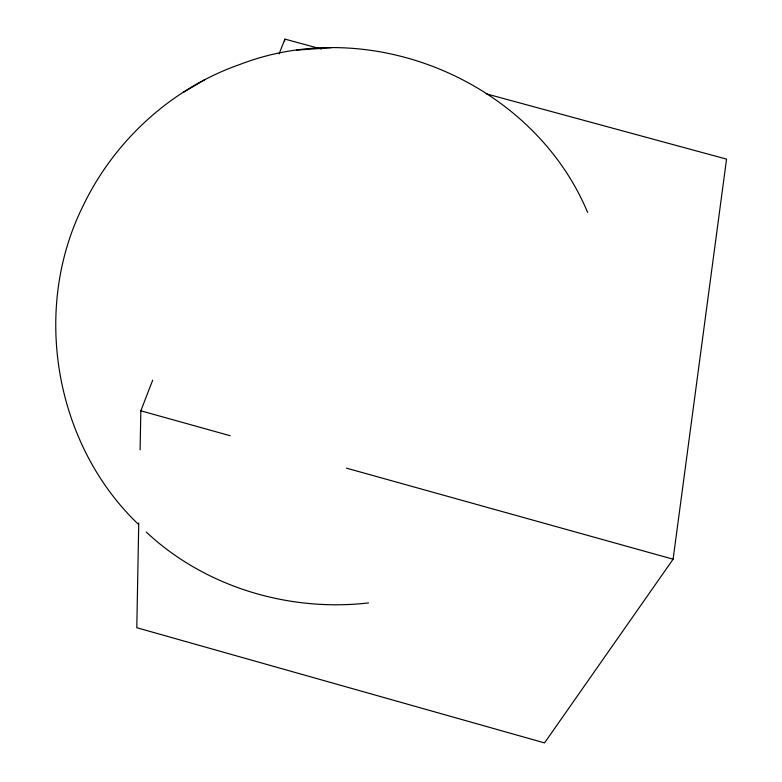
<?xml version="1.0" encoding="UTF-8"?>
<svg xmlns="http://www.w3.org/2000/svg" width="782" height="782" viewBox="0 0 782 782"><rect width="100%" height="100%" fill="white"/><g stroke="black" fill="none" stroke-linecap="round" stroke-linejoin="round"><path stroke-width="1.17" d="M138.746 522.923L136.801 627.721L544.536 742.9L673.107 559.208L726.546 159.127L486.277 93.83M140.105 449.816L140.828 410.814L152.725 380.13M284.58 41.524L284.873 39.1L321.382 49.022M279.145 53.88L284.873 39.1M587.624 212.421C533.011 81.846 371.587 13.577 239.781 64.505C171.414 88.376 114.192 140.75 83.039 205.989C31.456 309.486 54.74 444.577 138.482 524.38M205.128 79.441L183.77 92.11M296.671 50.097L331.48 47.673M368.547 602.932C288.959 612.091 205.04 587.096 146.254 532.063M140.828 410.814L230.133 435.711M346.455 468.144L673.107 559.208"/></g></svg>
